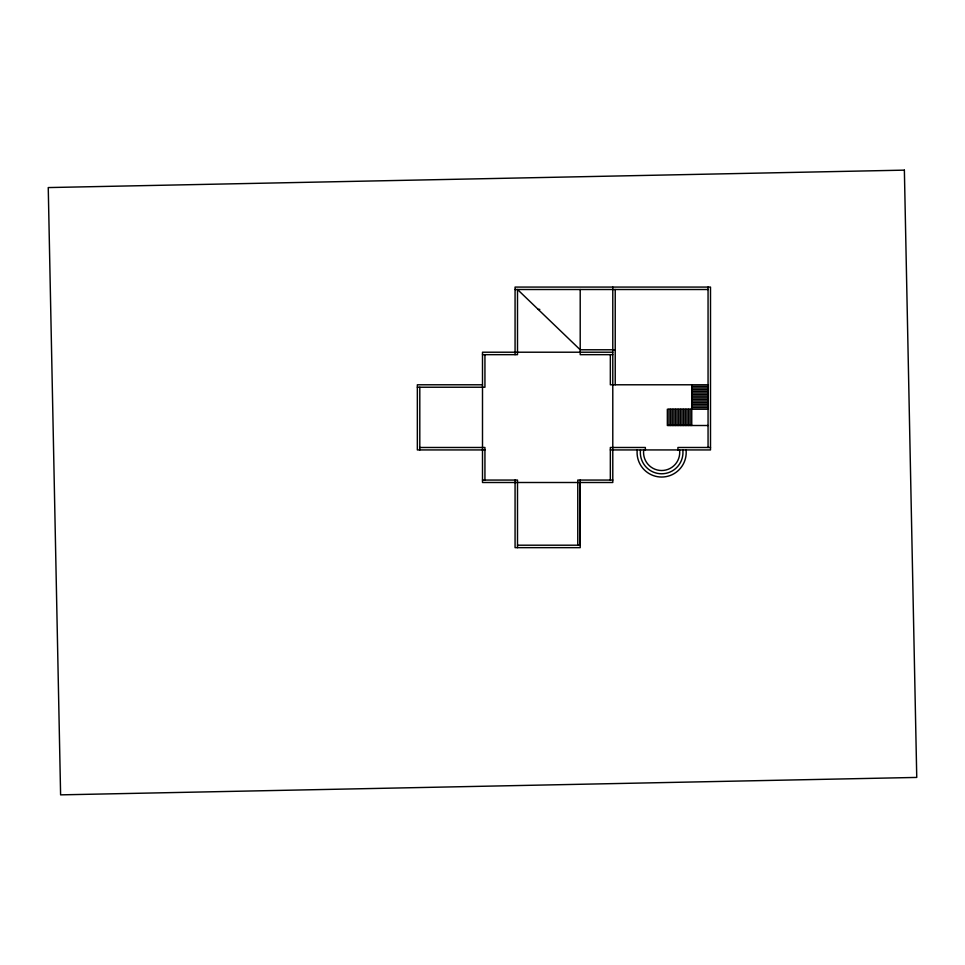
<?xml version="1.0" encoding="UTF-8"?>
<svg xmlns="http://www.w3.org/2000/svg" width="965" height="965" viewBox="0 0 965 965"><rect width="100%" height="100%" fill="white"/><g stroke="black" fill="none" stroke-linecap="round" stroke-linejoin="round"><path stroke-width="1.45" d="M580.206 480.063L580.206 545.201L517.505 545.201M515.069 289.512L708.057 289.512M538.181 309.379L539.809 309.379M615.224 349.776L580.206 349.776L517.505 289.512L517.505 354.662L482.5 354.662M612.787 352.213L482.5 352.213L482.5 482.5L612.787 482.5L612.787 287.075M612.787 354.662L580.206 354.662L580.206 289.512M482.5 384.782L417.35 384.782L417.35 449.931L484.937 449.931M708.057 384.782L610.338 384.782L610.338 354.662M691.772 386.41L708.057 386.41M417.35 387.23L484.937 387.23L484.937 354.662M691.772 388.039L708.057 388.039M691.772 389.667L708.057 389.667M691.772 391.308L708.057 391.308M691.772 392.936L708.057 392.936M691.772 394.564L708.057 394.564M691.772 396.193L708.057 396.193M691.772 397.821L708.057 397.821M691.772 399.45L708.057 399.45M691.772 401.078L708.057 401.078M691.772 402.707L708.057 402.707M691.772 404.335L708.057 404.335M691.772 405.963L708.057 405.963M691.772 407.592L708.057 407.592M708.057 409.22L667.346 409.22L667.346 425.505L708.057 425.505M419.799 447.483L484.937 447.483L484.937 480.063M710.505 447.483L677.925 447.483L677.925 449.931M610.338 449.931L710.505 449.931L710.505 287.075L515.069 287.075L515.069 354.662M482.5 480.063L517.505 480.063L517.505 547.65M612.787 480.063L577.77 480.063L577.77 545.201M708.057 287.075L708.057 447.483M691.772 384.782L691.748 425.517M690.144 409.22L690.144 425.517M688.515 409.22L688.515 425.505M686.887 409.22L686.887 425.505M685.259 409.22L685.259 425.505M683.63 409.22L683.63 425.505M682.002 409.22L682.002 425.505M680.373 409.22L680.373 425.505M678.745 409.22L678.745 425.505M677.116 409.22L677.116 425.505M675.488 409.22L675.488 425.505M673.86 409.22L673.86 425.505M672.231 409.22L672.231 425.505M670.603 409.22L670.603 425.505M668.974 409.22L668.974 425.505M645.356 449.931L645.356 447.483L610.338 447.483L610.338 480.063M615.224 289.512L615.224 384.782M580.206 482.5L580.206 547.65L515.069 547.65L515.069 480.063M419.799 387.23L419.799 449.931M686.067 449.931A24.559 24.559 0 0 1 661.64 477.036A24.559 24.559 0 0 1 637.214 449.931M682.81 449.931A21.326 21.326 0 0 1 661.64 473.779A21.326 21.326 0 0 1 640.471 449.931M679.553 449.931A18.094 18.094 0 0 1 661.64 470.522A18.094 18.094 0 0 1 643.727 449.931M904.374 170.142L48.25 187.572L60.602 794.858L916.75 777.428L904.374 170.142"/></g></svg>
